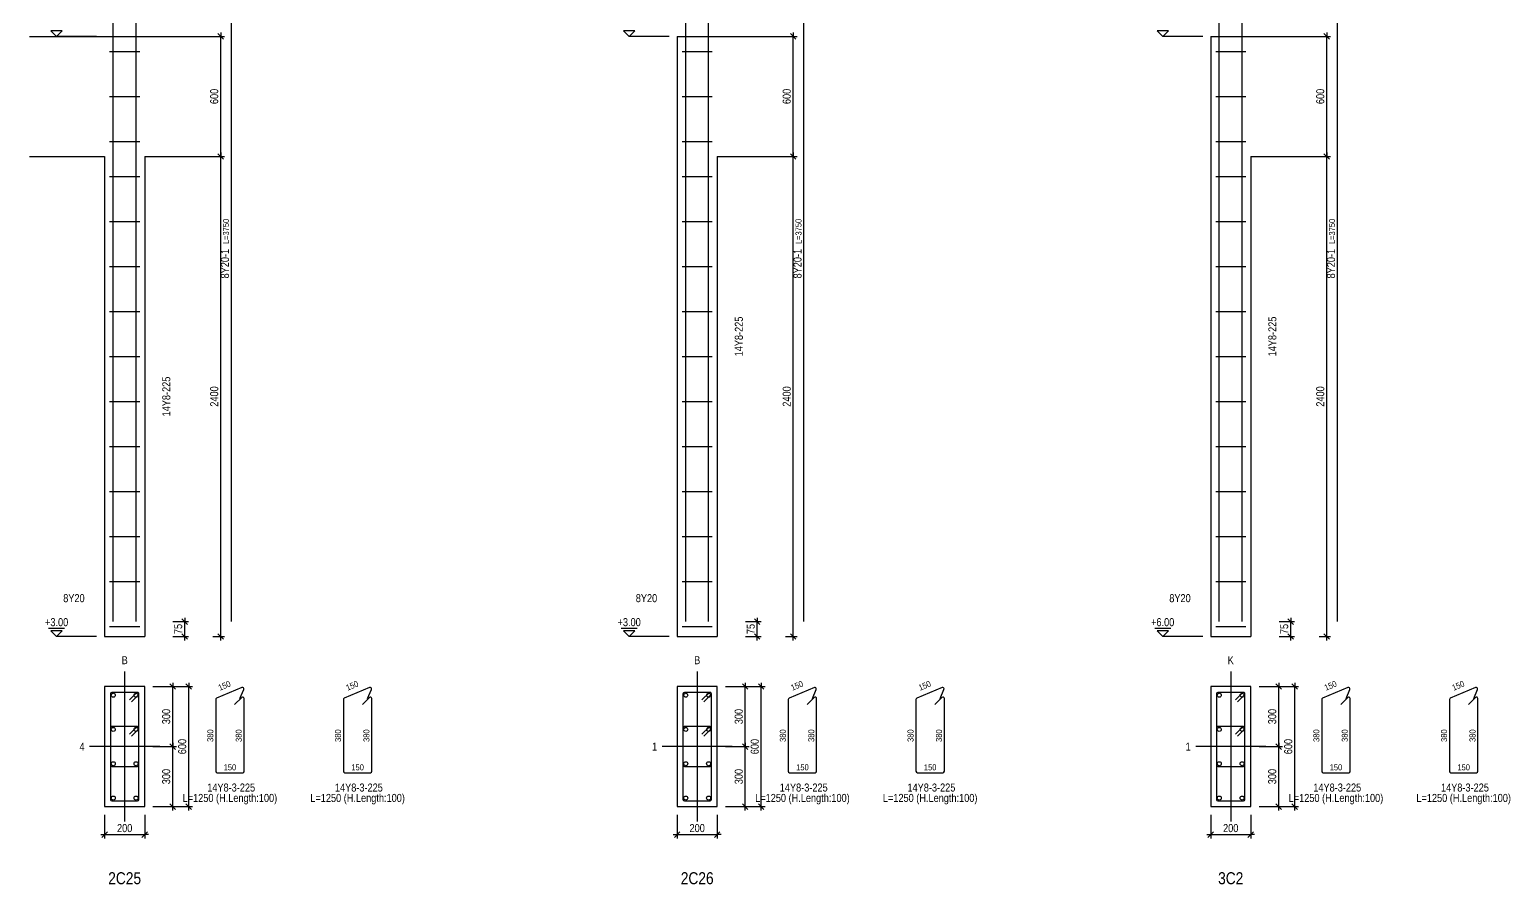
# Model space of a CAD drawing. Extents: x 0 to 206258, y -403073 to 0.
# Drawn here: x 43068 to 61569, y -130712 to -120030 of the extents above; entities that cross this region are included whole.
import ezdxf
from ezdxf.enums import TextEntityAlignment as Align
from ezdxf.lldxf.tags import DXFTag

# ---------------------------------------------------------------- set-up
doc = ezdxf.new("R2010")
doc.units = 0
doc.header["$LTSCALE"] = 1000
for name, color, linetype in [('Axis Line(Dir 1)', 8, 'CENTER2'), ('Axis Line(Dir 2)', 150, 'CENTER2'), ('Column Line(D)', 1, 'Continuous'), ('Dimension Line', 5, 'Continuous'), ('Dimension Text', 5, 'Continuous'), ('Link Line', 3, 'Continuous'), ('Rebar Label', 6, 'Continuous'), ('Rebar Length Text', 8, 'Continuous'), ('Rebar Line', 7, 'Continuous'), ('Top Rebar Label', 6, 'Continuous'), ('Top Rebar Length Text', 8, 'Continuous'), ('Top Rebar Line', 7, 'Continuous')]:
    doc.layers.add(name, color=color, linetype=linetype)
for name, color, linetype, true_color in [('Column Label(D)', 12, 'Continuous', 0xbd0000), ('Level Mark Line', 253, 'Continuous', 0x828282), ('Level Mark Text', 253, 'Continuous', 0x828282), ('Link Label', 94, 'Continuous', 0x008100), ('Link Length Text', 94, 'Continuous', 0x008100)]:
    doc.layers.add(name, color=color, linetype=linetype, true_color=true_color)
doc.styles.add('Column Label(D)', font='ARIALN.TTF', dxfattribs={"height": 150})
doc.styles.add('Dimension Text', font='ARIALN.TTF', dxfattribs={"height": 100})
doc.styles.add('Level Mark Text', font='ARIALN.TTF', dxfattribs={"height": 100})
doc.styles.add('Link Label', font='ARIALN.TTF', dxfattribs={"height": 100})
doc.styles.add('Link Length Text', font='ARIALN.TTF', dxfattribs={"height": 100})
doc.styles.add('Rebar Label', font='ARIALN.TTF', dxfattribs={"height": 100})
doc.styles.add('Rebar Length Text', font='ARIALN.TTF', dxfattribs={"height": 75})
doc.styles.add('Top Rebar Label', font='ARIALN.TTF', dxfattribs={"height": 100})
doc.styles.add('Top Rebar Length Text', font='ARIALN.TTF', dxfattribs={"height": 75})
tags = doc.linetypes.add('CENTER2', pattern=[1.125, 0.75, -0.125, 0.125, -0.125]).pattern_tags.tags
tags[10:11] = [DXFTag(74, 4), DXFTag(75, 0), DXFTag(340, '0'), DXFTag(46, 0.0), DXFTag(50, 0.0), DXFTag(44, 0.0), DXFTag(45, 0.0)]
tags[8:9] = [DXFTag(74, 4), DXFTag(75, 0), DXFTag(340, '0'), DXFTag(46, 0.0), DXFTag(50, 0.0), DXFTag(44, 0.0), DXFTag(45, 0.0)]
tags[6:7] = [DXFTag(74, 4), DXFTag(75, 0), DXFTag(340, '0'), DXFTag(46, 0.0), DXFTag(50, 0.0), DXFTag(44, 0.0), DXFTag(45, 0.0)]
tags[4:5] = [DXFTag(74, 4), DXFTag(75, 0), DXFTag(340, '0'), DXFTag(46, 0.0), DXFTag(50, 0.0), DXFTag(44, 0.0), DXFTag(45, 0.0)]
doc.dimstyles.new('COLUMNELV', dxfattribs={"dimtxt": 100, "dimasz": 30, "dimexe": 48.3, "dimexo": 103.5, "dimgap": 30, "dimtad": 1, "dimtoh": 1, "dimdec": 1, "dimlfac": 0.4, "dimdsep": 46, "dimtxsty": 'Dimension Text', "dimblk": 'PCDIM_TICK', "dimcen": 0.09, "dimclrd": 5, "dimclre": 5, "dimclrt": 5, "dimadec": 1, "dimazin": 0, "dimtp": 1, "dimtm": 1, "dimtfac": 1, "dimtdec": 4, "dimtofl": 0, "dimtmove": 0, "dimatfit": 3, "dimfxl": 1, "dimtolj": 1, "dimtzin": 0, "dimarcsym": 0})

# ---------------------------------------------------------------- blocks, each defined once
blk = doc.blocks.new('PCDIM_TICK')
at = {"layer": 'Dimension Line', "color": 0, "transparency": 33554687}
for p, q in [((1.15, 1.15), (-1.15, -1.15)), ((1.61, 0), (0, 0))]:
    blk.add_line(p, q, dxfattribs=at)
blk = doc.blocks.new('*U2176')
at = {"layer": 'Dimension Line', "color": 5, "true_color": 0x0000ff, "transparency": 16777216}
for p, q in [((45359, -121615), (45504, -121615)), ((45456, -127615), (45456, -121615)), ((45359, -127615), (45504, -127615))]:
    blk.add_line(p, q, dxfattribs=at)
at = {"layer": 'Dimension Line', "color": 5, "true_color": 0x0000ff, "transparency": 16777216, "xscale": 30, "yscale": 30}
for p, rotation in [((45456, -121615), 89.99999999999447), ((45456, -127615), 269.9999999999834)]:
    blk.add_blockref('PCDIM_TICK', p, dxfattribs=dict(at, rotation=rotation))
at = {"layer": 'Dimension Line', "color": 5, "true_color": 0x0000ff, "transparency": 16777216, "insert": (45426, -124615), "char_height": 100, "width": 247.25, "attachment_point": 8, "rotation": 90, "style": 'Dimension Text'}
blk.add_mtext('2400', dxfattribs=at)
blk = doc.blocks.new('*U2177')
at = {"layer": 'Dimension Line', "color": 5, "true_color": 0x0000ff, "transparency": 16777216}
for p, q in [((45359, -120115), (45504, -120115)), ((45456, -121615), (45456, -120115)), ((45359, -121615), (45504, -121615))]:
    blk.add_line(p, q, dxfattribs=at)
at = {"layer": 'Dimension Line', "color": 5, "true_color": 0x0000ff, "transparency": 16777216, "xscale": 30, "yscale": 30}
for p, rotation in [((45456, -120115), 89.99999999999447), ((45456, -121615), 269.9999999999834)]:
    blk.add_blockref('PCDIM_TICK', p, dxfattribs=dict(at, rotation=rotation))
at = {"layer": 'Dimension Line', "color": 5, "true_color": 0x0000ff, "transparency": 16777216, "insert": (45426, -120865), "char_height": 100, "width": 181.97, "attachment_point": 8, "rotation": 90, "style": 'Dimension Text'}
blk.add_mtext('600', dxfattribs=at)
blk = doc.blocks.new('*U2178')
at = {"layer": 'Dimension Line', "color": 5, "true_color": 0x0000ff, "transparency": 16777216}
for p, q in [((44859, -127428), (45054, -127428)), ((45006, -127615), (45006, -127428)), ((44859, -127615), (45054, -127615))]:
    blk.add_line(p, q, dxfattribs=at)
at = {"layer": 'Dimension Line', "color": 5, "true_color": 0x0000ff, "transparency": 16777216, "xscale": 30, "yscale": 30}
for p, rotation in [((45006, -127428), 89.99999999999447), ((45006, -127615), 269.9999999999834)]:
    blk.add_blockref('PCDIM_TICK', p, dxfattribs=dict(at, rotation=rotation))
at = {"layer": 'Dimension Line', "color": 5, "true_color": 0x0000ff, "transparency": 16777216, "insert": (44976, -127521), "char_height": 100, "width": 117.23, "attachment_point": 8, "rotation": 90, "style": 'Dimension Text'}
blk.add_mtext('75', dxfattribs=at)
blk = doc.blocks.new('*U2179')
at = {"layer": 'Dimension Line', "color": 5, "true_color": 0x0000ff, "transparency": 16777216}
for p, q in [((44006, -129844), (44006, -130139)), ((44506, -129844), (44506, -130139)), ((44006, -130090), (44506, -130090))]:
    blk.add_line(p, q, dxfattribs=at)
at = {"layer": 'Dimension Line', "color": 5, "true_color": 0x0000ff, "transparency": 16777216, "xscale": 30, "yscale": 30, "rotation": 180.0000000000004}
blk.add_blockref('PCDIM_TICK', (44006, -130090), dxfattribs=at)
at = {"layer": 'Dimension Line', "color": 5, "true_color": 0x0000ff, "transparency": 16777216, "xscale": 30, "yscale": 30}
blk.add_blockref('PCDIM_TICK', (44506, -130090), dxfattribs=at)
at = {"layer": 'Dimension Line', "color": 5, "true_color": 0x0000ff, "transparency": 16777216, "insert": (44256, -130060), "char_height": 100, "width": 182.77, "attachment_point": 8, "style": 'Dimension Text'}
blk.add_mtext('200', dxfattribs=at)
blk = doc.blocks.new('*U2180')
at = {"layer": 'Dimension Line', "color": 5, "true_color": 0x0000ff, "transparency": 16777216}
for p, q in [((44609, -128990), (44904, -128990)), ((44856, -129740), (44856, -128990)), ((44609, -129740), (44904, -129740))]:
    blk.add_line(p, q, dxfattribs=at)
at = {"layer": 'Dimension Line', "color": 5, "true_color": 0x0000ff, "transparency": 16777216, "xscale": 30, "yscale": 30}
for p, rotation in [((44856, -128990), 89.99999999999447), ((44856, -129740), 269.9999999999834)]:
    blk.add_blockref('PCDIM_TICK', p, dxfattribs=dict(at, rotation=rotation))
at = {"layer": 'Dimension Line', "color": 5, "true_color": 0x0000ff, "transparency": 16777216, "insert": (44826, -129365), "char_height": 100, "width": 181.5, "attachment_point": 8, "rotation": 90, "style": 'Dimension Text'}
blk.add_mtext('300', dxfattribs=at)
blk = doc.blocks.new('*U2181')
at = {"layer": 'Dimension Line', "color": 5, "true_color": 0x0000ff, "transparency": 16777216}
for p, q in [((44609, -128240), (44904, -128240)), ((44856, -128990), (44856, -128240)), ((44609, -128990), (44904, -128990))]:
    blk.add_line(p, q, dxfattribs=at)
at = {"layer": 'Dimension Line', "color": 5, "true_color": 0x0000ff, "transparency": 16777216, "xscale": 30, "yscale": 30}
for p, rotation in [((44856, -128240), 89.99999999999447), ((44856, -128990), 269.9999999999834)]:
    blk.add_blockref('PCDIM_TICK', p, dxfattribs=dict(at, rotation=rotation))
at = {"layer": 'Dimension Line', "color": 5, "true_color": 0x0000ff, "transparency": 16777216, "insert": (44826, -128615), "char_height": 100, "width": 181.5, "attachment_point": 8, "rotation": 90, "style": 'Dimension Text'}
blk.add_mtext('300', dxfattribs=at)
blk = doc.blocks.new('*U2182')
at = {"layer": 'Dimension Line', "color": 5, "true_color": 0x0000ff, "transparency": 16777216}
for p, q in [((44609, -128240), (45104, -128240)), ((45056, -129740), (45056, -128240)), ((44609, -129740), (45104, -129740))]:
    blk.add_line(p, q, dxfattribs=at)
at = {"layer": 'Dimension Line', "color": 5, "true_color": 0x0000ff, "transparency": 16777216, "xscale": 30, "yscale": 30}
for p, rotation in [((45056, -128240), 89.99999999999447), ((45056, -129740), 269.9999999999834)]:
    blk.add_blockref('PCDIM_TICK', p, dxfattribs=dict(at, rotation=rotation))
at = {"layer": 'Dimension Line', "color": 5, "true_color": 0x0000ff, "transparency": 16777216, "insert": (45026, -128990), "char_height": 100, "width": 181.97, "attachment_point": 8, "rotation": 90, "style": 'Dimension Text'}
blk.add_mtext('600', dxfattribs=at)
blk = doc.blocks.new('*U2183')
at = {"layer": 'Dimension Line', "color": 5, "true_color": 0x0000ff, "transparency": 16777216}
for p, q in [((52513, -121615), (52658, -121615)), ((52609, -127615), (52609, -121615)), ((52513, -127615), (52658, -127615))]:
    blk.add_line(p, q, dxfattribs=at)
at = {"layer": 'Dimension Line', "color": 5, "true_color": 0x0000ff, "transparency": 16777216, "xscale": 30, "yscale": 30}
for p, rotation in [((52609, -121615), 89.99999999999447), ((52609, -127615), 269.9999999999834)]:
    blk.add_blockref('PCDIM_TICK', p, dxfattribs=dict(at, rotation=rotation))
at = {"layer": 'Dimension Line', "color": 5, "true_color": 0x0000ff, "transparency": 16777216, "insert": (52579, -124615), "char_height": 100, "width": 247.25, "attachment_point": 8, "rotation": 90, "style": 'Dimension Text'}
blk.add_mtext('2400', dxfattribs=at)
blk = doc.blocks.new('*U2184')
at = {"layer": 'Dimension Line', "color": 5, "true_color": 0x0000ff, "transparency": 16777216}
for p, q in [((52513, -120115), (52658, -120115)), ((52609, -121615), (52609, -120115)), ((52513, -121615), (52658, -121615))]:
    blk.add_line(p, q, dxfattribs=at)
at = {"layer": 'Dimension Line', "color": 5, "true_color": 0x0000ff, "transparency": 16777216, "xscale": 30, "yscale": 30}
for p, rotation in [((52609, -120115), 89.99999999999447), ((52609, -121615), 269.9999999999834)]:
    blk.add_blockref('PCDIM_TICK', p, dxfattribs=dict(at, rotation=rotation))
at = {"layer": 'Dimension Line', "color": 5, "true_color": 0x0000ff, "transparency": 16777216, "insert": (52579, -120865), "char_height": 100, "width": 181.97, "attachment_point": 8, "rotation": 90, "style": 'Dimension Text'}
blk.add_mtext('600', dxfattribs=at)
blk = doc.blocks.new('*U2185')
at = {"layer": 'Dimension Line', "color": 5, "true_color": 0x0000ff, "transparency": 16777216}
for p, q in [((52013, -127428), (52208, -127428)), ((52159, -127615), (52159, -127428)), ((52013, -127615), (52208, -127615))]:
    blk.add_line(p, q, dxfattribs=at)
at = {"layer": 'Dimension Line', "color": 5, "true_color": 0x0000ff, "transparency": 16777216, "xscale": 30, "yscale": 30}
for p, rotation in [((52159, -127428), 89.99999999999447), ((52159, -127615), 269.9999999999834)]:
    blk.add_blockref('PCDIM_TICK', p, dxfattribs=dict(at, rotation=rotation))
at = {"layer": 'Dimension Line', "color": 5, "true_color": 0x0000ff, "transparency": 16777216, "insert": (52129, -127521), "char_height": 100, "width": 117.23, "attachment_point": 8, "rotation": 90, "style": 'Dimension Text'}
blk.add_mtext('75', dxfattribs=at)
blk = doc.blocks.new('*U2186')
at = {"layer": 'Dimension Line', "color": 5, "true_color": 0x0000ff, "transparency": 16777216}
for p, q in [((51159, -129844), (51159, -130139)), ((51659, -129844), (51659, -130139)), ((51159, -130090), (51659, -130090))]:
    blk.add_line(p, q, dxfattribs=at)
at = {"layer": 'Dimension Line', "color": 5, "true_color": 0x0000ff, "transparency": 16777216, "xscale": 30, "yscale": 30, "rotation": 180.0000000000004}
blk.add_blockref('PCDIM_TICK', (51159, -130090), dxfattribs=at)
at = {"layer": 'Dimension Line', "color": 5, "true_color": 0x0000ff, "transparency": 16777216, "xscale": 30, "yscale": 30}
blk.add_blockref('PCDIM_TICK', (51659, -130090), dxfattribs=at)
at = {"layer": 'Dimension Line', "color": 5, "true_color": 0x0000ff, "transparency": 16777216, "insert": (51409, -130060), "char_height": 100, "width": 182.77, "attachment_point": 8, "style": 'Dimension Text'}
blk.add_mtext('200', dxfattribs=at)
blk = doc.blocks.new('*U2187')
at = {"layer": 'Dimension Line', "color": 5, "true_color": 0x0000ff, "transparency": 16777216}
for p, q in [((51763, -128990), (52058, -128990)), ((52009, -129740), (52009, -128990)), ((51763, -129740), (52058, -129740))]:
    blk.add_line(p, q, dxfattribs=at)
at = {"layer": 'Dimension Line', "color": 5, "true_color": 0x0000ff, "transparency": 16777216, "xscale": 30, "yscale": 30}
for p, rotation in [((52009, -128990), 89.99999999999447), ((52009, -129740), 269.9999999999834)]:
    blk.add_blockref('PCDIM_TICK', p, dxfattribs=dict(at, rotation=rotation))
at = {"layer": 'Dimension Line', "color": 5, "true_color": 0x0000ff, "transparency": 16777216, "insert": (51979, -129365), "char_height": 100, "width": 181.5, "attachment_point": 8, "rotation": 90, "style": 'Dimension Text'}
blk.add_mtext('300', dxfattribs=at)
blk = doc.blocks.new('*U2188')
at = {"layer": 'Dimension Line', "color": 5, "true_color": 0x0000ff, "transparency": 16777216}
for p, q in [((51763, -128240), (52058, -128240)), ((52009, -128990), (52009, -128240)), ((51763, -128990), (52058, -128990))]:
    blk.add_line(p, q, dxfattribs=at)
at = {"layer": 'Dimension Line', "color": 5, "true_color": 0x0000ff, "transparency": 16777216, "xscale": 30, "yscale": 30}
for p, rotation in [((52009, -128240), 89.99999999999447), ((52009, -128990), 269.9999999999834)]:
    blk.add_blockref('PCDIM_TICK', p, dxfattribs=dict(at, rotation=rotation))
at = {"layer": 'Dimension Line', "color": 5, "true_color": 0x0000ff, "transparency": 16777216, "insert": (51979, -128615), "char_height": 100, "width": 181.5, "attachment_point": 8, "rotation": 90, "style": 'Dimension Text'}
blk.add_mtext('300', dxfattribs=at)
blk = doc.blocks.new('*U2189')
at = {"layer": 'Dimension Line', "color": 5, "true_color": 0x0000ff, "transparency": 16777216}
for p, q in [((51763, -128240), (52258, -128240)), ((52209, -129740), (52209, -128240)), ((51763, -129740), (52258, -129740))]:
    blk.add_line(p, q, dxfattribs=at)
at = {"layer": 'Dimension Line', "color": 5, "true_color": 0x0000ff, "transparency": 16777216, "xscale": 30, "yscale": 30}
for p, rotation in [((52209, -128240), 89.99999999999447), ((52209, -129740), 269.9999999999834)]:
    blk.add_blockref('PCDIM_TICK', p, dxfattribs=dict(at, rotation=rotation))
at = {"layer": 'Dimension Line', "color": 5, "true_color": 0x0000ff, "transparency": 16777216, "insert": (52179, -128990), "char_height": 100, "width": 181.97, "attachment_point": 8, "rotation": 90, "style": 'Dimension Text'}
blk.add_mtext('600', dxfattribs=at)
blk = doc.blocks.new('*U2190')
at = {"layer": 'Dimension Line', "color": 5, "true_color": 0x0000ff, "transparency": 16777216}
for p, q in [((59179, -121615), (59323, -121615)), ((59275, -127615), (59275, -121615)), ((59179, -127615), (59323, -127615))]:
    blk.add_line(p, q, dxfattribs=at)
at = {"layer": 'Dimension Line', "color": 5, "true_color": 0x0000ff, "transparency": 16777216, "xscale": 30, "yscale": 30}
for p, rotation in [((59275, -121615), 89.99999999999447), ((59275, -127615), 269.9999999999834)]:
    blk.add_blockref('PCDIM_TICK', p, dxfattribs=dict(at, rotation=rotation))
at = {"layer": 'Dimension Line', "color": 5, "true_color": 0x0000ff, "transparency": 16777216, "insert": (59245, -124615), "char_height": 100, "width": 247.25, "attachment_point": 8, "rotation": 90, "style": 'Dimension Text'}
blk.add_mtext('2400', dxfattribs=at)
blk = doc.blocks.new('*U2191')
at = {"layer": 'Dimension Line', "color": 5, "true_color": 0x0000ff, "transparency": 16777216}
for p, q in [((59179, -120115), (59323, -120115)), ((59275, -121615), (59275, -120115)), ((59179, -121615), (59323, -121615))]:
    blk.add_line(p, q, dxfattribs=at)
at = {"layer": 'Dimension Line', "color": 5, "true_color": 0x0000ff, "transparency": 16777216, "xscale": 30, "yscale": 30}
for p, rotation in [((59275, -120115), 89.99999999999447), ((59275, -121615), 269.9999999999834)]:
    blk.add_blockref('PCDIM_TICK', p, dxfattribs=dict(at, rotation=rotation))
at = {"layer": 'Dimension Line', "color": 5, "true_color": 0x0000ff, "transparency": 16777216, "insert": (59245, -120865), "char_height": 100, "width": 181.97, "attachment_point": 8, "rotation": 90, "style": 'Dimension Text'}
blk.add_mtext('600', dxfattribs=at)
blk = doc.blocks.new('*U2192')
at = {"layer": 'Dimension Line', "color": 5, "true_color": 0x0000ff, "transparency": 16777216}
for p, q in [((58679, -127428), (58873, -127428)), ((58825, -127615), (58825, -127428)), ((58679, -127615), (58873, -127615))]:
    blk.add_line(p, q, dxfattribs=at)
at = {"layer": 'Dimension Line', "color": 5, "true_color": 0x0000ff, "transparency": 16777216, "xscale": 30, "yscale": 30}
for p, rotation in [((58825, -127428), 89.99999999999447), ((58825, -127615), 269.9999999999834)]:
    blk.add_blockref('PCDIM_TICK', p, dxfattribs=dict(at, rotation=rotation))
at = {"layer": 'Dimension Line', "color": 5, "true_color": 0x0000ff, "transparency": 16777216, "insert": (58795, -127521), "char_height": 100, "width": 117.23, "attachment_point": 8, "rotation": 90, "style": 'Dimension Text'}
blk.add_mtext('75', dxfattribs=at)
blk = doc.blocks.new('*U2193')
at = {"layer": 'Dimension Line', "color": 5, "true_color": 0x0000ff, "transparency": 16777216}
for p, q in [((57825, -129844), (57825, -130139)), ((58325, -129844), (58325, -130139)), ((57825, -130090), (58325, -130090))]:
    blk.add_line(p, q, dxfattribs=at)
at = {"layer": 'Dimension Line', "color": 5, "true_color": 0x0000ff, "transparency": 16777216, "xscale": 30, "yscale": 30, "rotation": 180.0000000000004}
blk.add_blockref('PCDIM_TICK', (57825, -130090), dxfattribs=at)
at = {"layer": 'Dimension Line', "color": 5, "true_color": 0x0000ff, "transparency": 16777216, "xscale": 30, "yscale": 30}
blk.add_blockref('PCDIM_TICK', (58325, -130090), dxfattribs=at)
at = {"layer": 'Dimension Line', "color": 5, "true_color": 0x0000ff, "transparency": 16777216, "insert": (58075, -130060), "char_height": 100, "width": 182.77, "attachment_point": 8, "style": 'Dimension Text'}
blk.add_mtext('200', dxfattribs=at)
blk = doc.blocks.new('*U2194')
at = {"layer": 'Dimension Line', "color": 5, "true_color": 0x0000ff, "transparency": 16777216}
for p, q in [((58429, -128990), (58723, -128990)), ((58675, -129740), (58675, -128990)), ((58429, -129740), (58723, -129740))]:
    blk.add_line(p, q, dxfattribs=at)
at = {"layer": 'Dimension Line', "color": 5, "true_color": 0x0000ff, "transparency": 16777216, "xscale": 30, "yscale": 30}
for p, rotation in [((58675, -128990), 89.99999999999447), ((58675, -129740), 269.9999999999834)]:
    blk.add_blockref('PCDIM_TICK', p, dxfattribs=dict(at, rotation=rotation))
at = {"layer": 'Dimension Line', "color": 5, "true_color": 0x0000ff, "transparency": 16777216, "insert": (58645, -129365), "char_height": 100, "width": 181.5, "attachment_point": 8, "rotation": 90, "style": 'Dimension Text'}
blk.add_mtext('300', dxfattribs=at)
blk = doc.blocks.new('*U2195')
at = {"layer": 'Dimension Line', "color": 5, "true_color": 0x0000ff, "transparency": 16777216}
for p, q in [((58429, -128240), (58723, -128240)), ((58675, -128990), (58675, -128240)), ((58429, -128990), (58723, -128990))]:
    blk.add_line(p, q, dxfattribs=at)
at = {"layer": 'Dimension Line', "color": 5, "true_color": 0x0000ff, "transparency": 16777216, "xscale": 30, "yscale": 30}
for p, rotation in [((58675, -128240), 89.99999999999447), ((58675, -128990), 269.9999999999834)]:
    blk.add_blockref('PCDIM_TICK', p, dxfattribs=dict(at, rotation=rotation))
at = {"layer": 'Dimension Line', "color": 5, "true_color": 0x0000ff, "transparency": 16777216, "insert": (58645, -128615), "char_height": 100, "width": 181.5, "attachment_point": 8, "rotation": 90, "style": 'Dimension Text'}
blk.add_mtext('300', dxfattribs=at)
blk = doc.blocks.new('*U2196')
at = {"layer": 'Dimension Line', "color": 5, "true_color": 0x0000ff, "transparency": 16777216}
for p, q in [((58429, -128240), (58923, -128240)), ((58875, -129740), (58875, -128240)), ((58429, -129740), (58923, -129740))]:
    blk.add_line(p, q, dxfattribs=at)
at = {"layer": 'Dimension Line', "color": 5, "true_color": 0x0000ff, "transparency": 16777216, "xscale": 30, "yscale": 30}
for p, rotation in [((58875, -128240), 89.99999999999447), ((58875, -129740), 269.9999999999834)]:
    blk.add_blockref('PCDIM_TICK', p, dxfattribs=dict(at, rotation=rotation))
at = {"layer": 'Dimension Line', "color": 5, "true_color": 0x0000ff, "transparency": 16777216, "insert": (58845, -128990), "char_height": 100, "width": 181.97, "attachment_point": 8, "rotation": 90, "style": 'Dimension Text'}
blk.add_mtext('600', dxfattribs=at)

msp = doc.modelspace()

# ---------------------------------------------------------------- linework, layer by layer
at = {"layer": 'Axis Line(Dir 1)', "transparency": 33554687}
for points in [[(44693.329, -128990.237), (43818.329, -128990.237)], [(51846.714, -128990.237), (50971.714, -128990.237)], [(58512.599, -128990.237), (57637.599, -128990.237)]]:
    msp.add_lwpolyline(points, dxfattribs=at)
at = {"layer": 'Axis Line(Dir 2)', "transparency": 33554687}
for points in [[(44255.829, -128052.737), (44255.829, -129927.737)], [(51409.214, -128052.737), (51409.214, -129927.737)], [(58075.099, -128052.737), (58075.099, -129927.737)]]:
    msp.add_lwpolyline(points, dxfattribs=at)
at = {"layer": 'Column Line(D)', "transparency": 33554687}
for points in [[(43068.329, -120115.237), (44005.829, -120115.237)], [(44005.829, -120115.237), (44505.829, -120115.237)], [(44505.829, -120115.237), (45443.329, -120115.237)], [(51159.214, -120115.237), (51159.214, -127615.237)], [(51159.214, -120115.237), (51659.214, -120115.237)], [(51659.214, -120115.237), (52596.714, -120115.237)], [(57825.099, -120115.237), (57825.099, -127615.237)], [(57825.099, -120115.237), (58325.099, -120115.237)], [(58325.099, -120115.237), (59262.599, -120115.237)], [(43068.329, -121615.237), (44005.829, -121615.237)], [(44005.829, -121615.237), (44005.829, -127615.237)], [(44505.829, -121615.237), (45443.329, -121615.237)], [(44505.829, -121615.237), (44505.829, -127615.237)], [(51659.214, -121615.237), (52596.714, -121615.237)], [(51659.214, -121615.237), (51659.214, -127615.237)], [(58325.099, -121615.237), (59262.599, -121615.237)], [(58325.099, -121615.237), (58325.099, -127615.237)], [(44005.829, -127615.237), (44505.829, -127615.237)], [(51159.214, -127615.237), (51659.214, -127615.237)], [(57825.099, -127615.237), (58325.099, -127615.237)]]:
    msp.add_lwpolyline(points, dxfattribs=at)
for points in [[(44005.829, -129740.237), (44505.829, -129740.237), (44505.829, -128240.237), (44005.829, -128240.237)], [(51159.214, -129740.237), (51659.214, -129740.237), (51659.214, -128240.237), (51159.214, -128240.237)], [(57825.099, -129740.237), (58325.099, -129740.237), (58325.099, -128240.237), (57825.099, -128240.237)]]:
    msp.add_lwpolyline(points, close=True, dxfattribs=at)
at = {"layer": 'Level Mark Line', "transparency": 33554687}
for points in [[(43405.829, -120115.237), (43476.54, -120044.527), (43335.119, -120044.527), (43405.829, -120115.237)], [(50559.214, -120115.237), (50629.925, -120044.527), (50488.504, -120044.527), (50559.214, -120115.237)], [(57225.099, -120115.237), (57295.81, -120044.527), (57154.388, -120044.527), (57225.099, -120115.237)], [(43905.829, -120115.237), (43405.829, -120115.237)], [(51059.214, -120115.237), (50559.214, -120115.237)], [(57725.099, -120115.237), (57225.099, -120115.237)], [(43505.829, -127515.237), (43305.829, -127515.237)], [(43405.829, -127615.237), (43476.54, -127544.527), (43335.119, -127544.527), (43405.829, -127615.237)], [(43905.829, -127615.237), (43405.829, -127615.237)], [(50659.214, -127515.237), (50459.214, -127515.237)], [(50559.214, -127615.237), (50629.925, -127544.527), (50488.504, -127544.527), (50559.214, -127615.237)], [(51059.214, -127615.237), (50559.214, -127615.237)], [(57325.099, -127515.237), (57125.099, -127515.237)], [(57225.099, -127615.237), (57295.81, -127544.527), (57154.388, -127544.527), (57225.099, -127615.237)], [(57725.099, -127615.237), (57225.099, -127615.237)]]:
    msp.add_lwpolyline(points, dxfattribs=at)
at = {"layer": 'Link Line', "transparency": 33554687}
for p, q in [((44068.329, -120302.737), (44443.329, -120302.737)), ((51221.714, -120302.737), (51596.714, -120302.737)), ((57887.599, -120302.737), (58262.599, -120302.737)), ((44068.329, -120865.237), (44443.329, -120865.237)), ((51221.714, -120865.237), (51596.714, -120865.237)), ((57887.599, -120865.237), (58262.599, -120865.237)), ((44068.329, -121427.737), (44443.329, -121427.737)), ((51221.714, -121427.737), (51596.714, -121427.737)), ((57887.599, -121427.737), (58262.599, -121427.737)), ((44068.329, -121865.237), (44443.329, -121865.237)), ((51221.714, -121865.237), (51596.714, -121865.237)), ((57887.599, -121865.237), (58262.599, -121865.237)), ((44068.329, -122427.737), (44443.329, -122427.737)), ((51221.714, -122427.737), (51596.714, -122427.737)), ((57887.599, -122427.737), (58262.599, -122427.737)), ((44068.329, -122990.237), (44443.329, -122990.237)), ((51221.714, -122990.237), (51596.714, -122990.237)), ((57887.599, -122990.237), (58262.599, -122990.237)), ((44068.329, -123552.737), (44443.329, -123552.737)), ((51221.714, -123552.737), (51596.714, -123552.737)), ((57887.599, -123552.737), (58262.599, -123552.737)), ((44068.329, -124115.237), (44443.329, -124115.237)), ((51221.714, -124115.237), (51596.714, -124115.237)), ((57887.599, -124115.237), (58262.599, -124115.237)), ((44068.329, -124677.737), (44443.329, -124677.737)), ((51221.714, -124677.737), (51596.714, -124677.737)), ((57887.599, -124677.737), (58262.599, -124677.737)), ((44068.329, -125240.237), (44443.329, -125240.237)), ((51221.714, -125240.237), (51596.714, -125240.237)), ((57887.599, -125240.237), (58262.599, -125240.237)), ((44068.329, -125802.737), (44443.329, -125802.737)), ((51221.714, -125802.737), (51596.714, -125802.737)), ((57887.599, -125802.737), (58262.599, -125802.737)), ((44068.329, -126365.237), (44443.329, -126365.237)), ((51221.714, -126365.237), (51596.714, -126365.237)), ((57887.599, -126365.237), (58262.599, -126365.237)), ((44068.329, -126927.737), (44443.329, -126927.737)), ((51221.714, -126927.737), (51596.714, -126927.737)), ((57887.599, -126927.737), (58262.599, -126927.737)), ((44068.329, -127490.237), (44443.329, -127490.237)), ((51221.714, -127490.237), (51596.714, -127490.237)), ((57887.599, -127490.237), (58262.599, -127490.237))]:
    msp.add_line(p, q, dxfattribs=at)
for points in [[(44339.816, -128431), (44428.204, -128342.612, 0.668178638), (44415.829, -128312.737), (44095.829, -128312.737, 0.414213562), (44078.329, -128330.237), (44078.329, -129221.904, 0.414213562), (44095.829, -129239.404), (44415.829, -129239.404, 0.414213562), (44433.329, -129221.904), (44433.329, -128330.237, 0.668178638), (44403.455, -128317.863), (44315.067, -128406.251)], [(45696.346, -128390.589), (45743.363, -128274.768, 0.668178638), (45720.336, -128252.065), (45404.018, -128385.721, 0.301414294), (45393.329, -128401.841), (45393.329, -129299.404, 0.414213562), (45410.829, -129316.904), (45730.829, -129316.904, 0.414213562), (45748.329, -129299.404), (45748.329, -128390.237, 0.668178638), (45718.455, -128377.863), (45630.067, -128466.251)], [(47291.936, -128390.589), (47338.952, -128274.768, 0.668178638), (47315.926, -128252.066), (46999.608, -128385.721, 0.301414294), (46988.919, -128401.841), (46988.919, -129299.404, 0.414213562), (47006.419, -129316.904), (47326.419, -129316.904, 0.414213562), (47343.919, -129299.404), (47343.919, -128390.238, 0.668178638), (47314.045, -128377.863), (47225.657, -128466.252)], [(51493.2, -128431), (51581.589, -128342.612, 0.668178638), (51569.214, -128312.737), (51249.214, -128312.737, 0.414213562), (51231.714, -128330.237), (51231.714, -129221.904, 0.414213562), (51249.214, -129239.404), (51569.214, -129239.404, 0.414213562), (51586.714, -129221.904), (51586.714, -128330.237, 0.668178638), (51556.84, -128317.863), (51468.452, -128406.251)], [(52849.731, -128390.589), (52896.747, -128274.768, 0.668178638), (52873.721, -128252.065), (52557.403, -128385.721, 0.301414294), (52546.714, -128401.841), (52546.714, -129299.404, 0.414213562), (52564.214, -129316.904), (52884.214, -129316.904, 0.414213562), (52901.714, -129299.404), (52901.714, -128390.237, 0.668178638), (52871.84, -128377.863), (52783.452, -128466.251)], [(54445.321, -128390.589), (54492.337, -128274.768, 0.668178638), (54469.311, -128252.066), (54152.993, -128385.721, 0.301414294), (54142.304, -128401.841), (54142.304, -129299.404, 0.414213562), (54159.804, -129316.904), (54479.804, -129316.904, 0.414213562), (54497.304, -129299.404), (54497.304, -128390.238, 0.668178638), (54467.43, -128377.863), (54379.041, -128466.252)], [(58159.085, -128431), (58247.473, -128342.612, 0.668178638), (58235.099, -128312.737), (57915.099, -128312.737, 0.414213562), (57897.599, -128330.237), (57897.599, -129221.904, 0.414213562), (57915.099, -129239.404), (58235.099, -129239.404, 0.414213562), (58252.599, -129221.904), (58252.599, -128330.237, 0.668178638), (58222.725, -128317.863), (58134.336, -128406.251)], [(59515.616, -128390.589), (59562.632, -128274.768, 0.668178638), (59539.606, -128252.065), (59223.288, -128385.721, 0.301414294), (59212.599, -128401.841), (59212.599, -129299.404, 0.414213562), (59230.099, -129316.904), (59550.099, -129316.904, 0.414213562), (59567.599, -129299.404), (59567.599, -128390.237, 0.668178638), (59537.725, -128377.863), (59449.336, -128466.251)], [(61111.206, -128390.589), (61158.222, -128274.768, 0.668178638), (61135.196, -128252.066), (60818.878, -128385.721, 0.301414294), (60808.189, -128401.841), (60808.189, -129299.404, 0.414213562), (60825.689, -129316.904), (61145.689, -129316.904, 0.414213562), (61163.189, -129299.404), (61163.189, -128390.238, 0.668178638), (61133.314, -128377.863), (61044.926, -128466.252)], [(44339.816, -128859.333), (44428.204, -128770.945, 0.668178638), (44415.829, -128741.071), (44095.829, -128741.071, 0.414213562), (44078.329, -128758.571), (44078.329, -129650.237, 0.414213562), (44095.829, -129667.737), (44415.829, -129667.737, 0.414213562), (44433.329, -129650.237), (44433.329, -128758.571, 0.668178638), (44403.455, -128746.196), (44315.067, -128834.585)], [(51493.2, -128859.333), (51581.589, -128770.945, 0.668178638), (51569.214, -128741.071), (51249.214, -128741.071, 0.414213562), (51231.714, -128758.571), (51231.714, -129650.237, 0.414213562), (51249.214, -129667.737), (51569.214, -129667.737, 0.414213562), (51586.714, -129650.237), (51586.714, -128758.571, 0.668178638), (51556.84, -128746.196), (51468.452, -128834.585)], [(58159.085, -128859.333), (58247.473, -128770.945, 0.668178638), (58235.099, -128741.071), (57915.099, -128741.071, 0.414213562), (57897.599, -128758.571), (57897.599, -129650.237, 0.414213562), (57915.099, -129667.737), (58235.099, -129667.737, 0.414213562), (58252.599, -129650.237), (58252.599, -128758.571, 0.668178638), (58222.725, -128746.196), (58134.336, -128834.585)]]:
    msp.add_lwpolyline(points, format="xyb", dxfattribs=at)
at = {"layer": 'Rebar Line', "transparency": 33554687}
for centre in [(44113.329, -128347.737), (44398.329, -128347.737), (51266.714, -128347.737), (51551.714, -128347.737), (57932.599, -128347.737), (58217.599, -128347.737), (44113.329, -128776.071), (44398.329, -128776.071), (51266.714, -128776.071), (51551.714, -128776.071), (57932.599, -128776.071), (58217.599, -128776.071), (44113.329, -129204.404), (44398.329, -129204.404), (51266.714, -129204.404), (51551.714, -129204.404), (57932.599, -129204.404), (58217.599, -129204.404), (44113.329, -129632.737), (44398.329, -129632.737), (51266.714, -129632.737), (51551.714, -129632.737), (57932.599, -129632.737), (58217.599, -129632.737)]:
    msp.add_circle(centre, 25, dxfattribs=at)
at = {"layer": 'Top Rebar Line', "transparency": 33554687}
for points in [[(44113.329, -127427.737), (44113.329, -118052.737)], [(44398.329, -127427.737), (44398.329, -118052.737)], [(45589.182, -127427.737), (45589.182, -118052.737)], [(51266.714, -127427.737), (51266.714, -118052.737)], [(51551.714, -127427.737), (51551.714, -118052.737)], [(52742.567, -127427.737), (52742.567, -118052.737)], [(57932.599, -127427.737), (57932.599, -118052.737)], [(58217.599, -127427.737), (58217.599, -118052.737)], [(59408.452, -127427.737), (59408.452, -118052.737)]]:
    msp.add_lwpolyline(points, dxfattribs=at)

# ---------------------------------------------------------------- texts
at = {"layer": 'Column Label(D)', "transparency": 33554687, "style": 'Column Label(D)'}
for s, p in [('2C25', (44255.829, -130560.237)), ('2C26', (51409.214, -130560.237)), ('3C2', (58075.099, -130560.237))]:
    msp.add_text(s, height=150, dxfattribs=at).set_placement(p, align=Align.TOP_CENTER)
at = {"layer": 'Dimension Text', "transparency": 33554687, "style": 'Dimension Text'}
for s, p in [('B', (44255.829, -127990.237)), ('B', (51409.214, -127990.237)), ('K', (58075.099, -127990.237))]:
    msp.add_text(s, height=100, dxfattribs=at).set_placement(p, align=Align.BOTTOM_CENTER)
for s, p in [('4', (43755.829, -128990.237)), ('1', (50909.214, -128990.237)), ('1', (57575.099, -128990.237))]:
    msp.add_text(s, height=100, dxfattribs=at).set_placement(p, align=Align.MIDDLE_RIGHT)
at = {"layer": 'Level Mark Text', "transparency": 33554687, "style": 'Level Mark Text'}
for s, p in [('+3.00', (43405.829, -127515.237)), ('+3.00', (50559.214, -127515.237)), ('+6.00', (57225.099, -127515.237))]:
    msp.add_text(s, height=100, dxfattribs=at).set_placement(p, align=Align.BOTTOM_CENTER)
at = {"layer": 'Link Label', "transparency": 33554687, "style": 'Link Label'}
for p in [(45570.829, -129551.904), (47166.419, -129551.904), (52724.214, -129551.904), (54319.804, -129551.904), (59390.099, -129551.904), (60985.689, -129551.904)]:
    msp.add_text(' 14Y8-3-225', height=100, dxfattribs=at).set_placement(p, align=Align.CENTER)
at = {"layer": 'Link Length Text', "transparency": 33554687, "style": 'Link Length Text'}
for p in [(45570.829, -129681.904), (47166.419, -129681.904), (52724.214, -129681.904), (54319.804, -129681.904), (59390.099, -129681.904), (60985.689, -129681.904)]:
    msp.add_text('L=1250 (H.Length:100)', height=100, dxfattribs=at).set_placement(p, align=Align.CENTER)
at = {"layer": 'Rebar Label', "transparency": 33554687, "style": 'Rebar Label'}
for p in [(52009.214, -123865.237), (58675.099, -123865.237), (44855.829, -124615.237)]:
    msp.add_text('14Y8-225', height=100, rotation=90, dxfattribs=at).set_placement(p, align=Align.BOTTOM_CENTER)
at = {"layer": 'Rebar Length Text', "transparency": 33554687, "style": 'Rebar Length Text'}
for s, rotation, p in [('150', 22.9057699, (45517.051, -128262.961)), ('150', 22.9057699, (47112.64, -128262.961)), ('150', 22.9057699, (52670.435, -128262.961)), ('150', 22.9057699, (54266.025, -128262.961)), ('150', 22.9057699, (59336.32, -128262.961)), ('150', 22.9057699, (60931.91, -128262.961)), ('380', 90, (45363.329, -128853.571)), ('380', 90, (45718.329, -128853.571)), ('380', 90, (46958.919, -128853.571)), ('380', 90, (47313.919, -128853.571)), ('380', 90, (52516.714, -128853.571)), ('380', 90, (52871.714, -128853.571)), ('380', 90, (54112.304, -128853.571)), ('380', 90, (54467.304, -128853.571)), ('380', 90, (59182.599, -128853.571)), ('380', 90, (59537.599, -128853.571)), ('380', 90, (60778.189, -128853.571)), ('380', 90, (61133.189, -128853.571))]:
    msp.add_text(s, height=75, rotation=rotation, dxfattribs=at).set_placement(p, align=Align.CENTER)
for p in [(45570.829, -129286.904), (47166.419, -129286.904), (52724.214, -129286.904), (54319.804, -129286.904), (59390.099, -129286.904), (60985.689, -129286.904)]:
    msp.add_text('150', height=75, dxfattribs=at).set_placement(p, align=Align.CENTER)
at = {"layer": 'Top Rebar Label', "transparency": 33554687, "style": 'Top Rebar Label'}
for p in [(45559.182, -122770.237), (52712.567, -122770.237), (59378.452, -122770.237)]:
    msp.add_text(' 8Y20-1', height=100, rotation=90, dxfattribs=at).set_placement(p, align=Align.RIGHT)
for p in [(43755.829, -127215.237), (50909.214, -127215.237), (57575.099, -127215.237)]:
    msp.add_text(' 8Y20', height=100, dxfattribs=at).set_placement(p, align=Align.BOTTOM_RIGHT)
at = {"layer": 'Top Rebar Length Text', "transparency": 33554687, "style": 'Top Rebar Length Text'}
for p in [(45559.182, -122710.237), (52712.567, -122710.237), (59378.452, -122710.237)]:
    msp.add_text('L=3750', height=75, rotation=90, dxfattribs=at).set_placement(p)

# ---------------------------------------------------------------- dimensions: what is measured, and where the dimension line sits
at = {"layer": 'Dimension Line', "transparency": 33554687}
for p1, p2, distance, picture, middle in [((45255.829, -121615.237), (45255.829, -120115.237), -200, '*U2177', (45455.829, -120865.237)), ((52409.214, -121615.237), (52409.214, -120115.237), -200, '*U2184', (52609.214, -120865.237)), ((59075.099, -121615.237), (59075.099, -120115.237), -200, '*U2191', (59275.099, -120865.237)), ((45255.829, -127615.237), (45255.829, -121615.237), -200, '*U2176', (45455.829, -124615.237)), ((52409.214, -127615.237), (52409.214, -121615.237), -200, '*U2183', (52609.214, -124615.237)), ((59075.099, -127615.237), (59075.099, -121615.237), -200, '*U2190', (59275.099, -124615.237)), ((44755.829, -127615.237), (44755.829, -127427.737), -250, '*U2178', (45005.829, -127521.487)), ((51909.214, -127615.237), (51909.214, -127427.737), -250, '*U2185', (52159.214, -127521.487)), ((58575.099, -127615.237), (58575.099, -127427.737), -250, '*U2192', (58825.099, -127521.487)), ((44505.829, -128990.237), (44505.829, -128240.237), -350, '*U2181', (44855.829, -128615.237)), ((44505.829, -129740.237), (44505.829, -128240.237), -550, '*U2182', (45055.829, -128990.237)), ((51659.214, -128990.237), (51659.214, -128240.237), -350, '*U2188', (52009.214, -128615.237)), ((51659.214, -129740.237), (51659.214, -128240.237), -550, '*U2189', (52209.214, -128990.237)), ((58325.099, -128990.237), (58325.099, -128240.237), -350, '*U2195', (58675.099, -128615.237)), ((58325.099, -129740.237), (58325.099, -128240.237), -550, '*U2196', (58875.099, -128990.237)), ((44505.829, -129740.237), (44505.829, -128990.237), -350, '*U2180', (44855.829, -129365.237)), ((51659.214, -129740.237), (51659.214, -128990.237), -350, '*U2187', (52009.214, -129365.237)), ((58325.099, -129740.237), (58325.099, -128990.237), -350, '*U2194', (58675.099, -129365.237)), ((44005.829, -129740.237), (44505.829, -129740.237), -350, '*U2179', (44255.829, -130090.237)), ((51159.214, -129740.237), (51659.214, -129740.237), -350, '*U2186', (51409.214, -130090.237)), ((57825.099, -129740.237), (58325.099, -129740.237), -350, '*U2193', (58075.099, -130090.237))]:
    dim = msp.add_aligned_dim(p1=p1, p2=p2, distance=distance, dimstyle='COLUMNELV', override={"dimscale": 1, "dimtxt": 100, "dimasz": 30, "dimexe": 48.3, "dimexo": 103.5, "dimgap": 30, "dimtad": 1, "dimtih": 0, "dimdec": 1, "dimlfac": 0.4, "dimzin": 8, "dimlunit": 2, "dimpost": '', "dimtxsty": 'Dimension Text', "dimblk": 'PCDIM_TICK', "dimse1": 0, "dimse2": 0, "dimsd2": 0, "dimclrd": 5, "dimclre": 5, "dimclrt": 5, "dimaunit": 0, "dimadec": 1, "dimazin": 0, "dimtol": 0, "dimtp": 1, "dimtm": 1, "dimtmove": 0}, dxfattribs=at)
    dim.commit()
    dim.dimension.update_dxf_attribs({"geometry": picture, "text_midpoint": middle})

doc.saveas('drawing.dxf')
